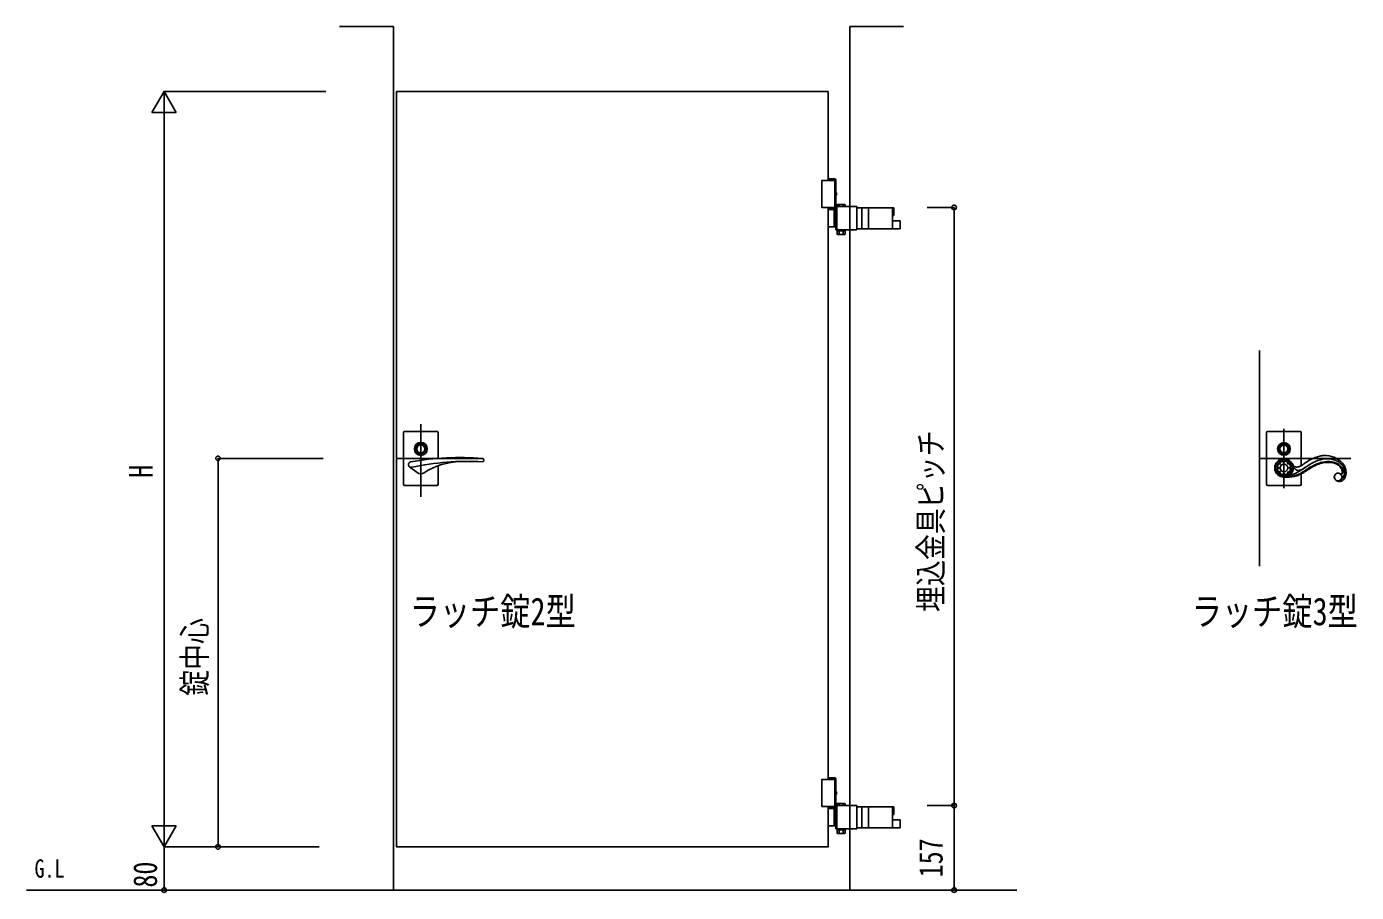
# Model space of a CAD drawing. Units: millimetres, scale not verified. Extents: x -4205 to 4205, y -2970 to 2970.
# Drawn here: x -1091 to 1374, y -132 to 1472 of the extents above; entities that cross this region are included whole.
import ezdxf
from ezdxf.enums import TextEntityAlignment as Align

# ---------------------------------------------------------------- set-up
doc = ezdxf.new("R2010")
doc.units = ezdxf.units.MM
doc.header["$LTSCALE"] = 10
for name, color, linetype in [('0-1_FRONT_V1', 7, 'Continuous'), ('0-2_USER1', 3, 'Continuous'), ('0-3_YKK_12', 2, 'Continuous'), ('0-4_YKK_13', 4, 'Continuous'), ('0-5_YKK_A1', 4, 'Continuous'), ('0-6_YKK_D', 6, 'Continuous')]:
    doc.layers.add(name, color=color, linetype=linetype)
doc.styles.add('ＭＳ ゴシック', font='')
doc.styles.get('ＭＳ ゴシック').set_extended_font_data('MS Gothic')

msp = doc.modelspace()

# ---------------------------------------------------------------- linework, layer by layer
at = {"layer": '0-1_FRONT_V1'}
msp.add_line((1195.02, 872.33), (1195.02, 472.33), dxfattribs=at)
at = {"layer": '0-3_YKK_12'}
for p, q in [((-359.98, 600.73), (-359.98, 735.51)), ((1240.02, 727.33), (1240.02, 617.33)), ((-244.72, 672.33), (-404.98, 672.33)), ((1195.02, 672.33), (1364.31, 672.33))]:
    msp.add_line(p, q, dxfattribs=at)
at = {"layer": '0-4_YKK_13'}
for p, q in [((1208.02, 624.33), (1208.02, 720.33)), ((1210.02, 722.33), (1270.02, 722.33)), ((1272.02, 658.62), (1272.02, 720.33)), ((1239.84, 664.05), (1237.4, 669.94)), ((1242.36, 670.05), (1239.84, 664.05)), ((1246.49, 661.3), (1248.97, 667.31)), ((1252.63, 663.82), (1246.49, 661.3)), ((1246.5, 648.01), (1252.63, 645.49)), ((1248.97, 641.99), (1246.5, 648.01)), ((1249.25, 654.66), (1255.51, 657.27)), ((1255.51, 652.04), (1249.25, 654.66)), ((1263.44, 641.32), (1262.85, 641.13)), ((1272.02, 624.33), (1272.03, 643.56)), ((1342.22, 660.59), (1341.8, 660.89)), ((1344.37, 643.51), (1344.15, 643.65)), ((1344.37, 643.49), (1344.15, 643.63)), ((1350.19, 656.78), (1350.49, 656.24)), ((1210.02, 622.33), (1270.02, 622.33))]:
    msp.add_line(p, q, dxfattribs=at)
for points in [[(1227.6, 663.6), (1233.21, 661.3), (1230.87, 666.97)], [(1224.83, 652.3), (1230.45, 654.66), (1224.83, 657)], [(1230.87, 642.33), (1233.2, 648.01), (1227.6, 645.7)], [(1242.36, 639.26), (1239.84, 645.26), (1237.4, 639.37)], [(1247.12, 638.93), (1247.12, 638.94), (1253.82, 641.39), (1256.23, 642.33), (1258.02, 643.06), (1259.43, 643.66), (1259.97, 643.9), (1260.73, 644.25), (1261.21, 644.47), (1261.66, 644.69), (1262.06, 644.89), (1272.62, 650.89), (1274.51, 652.05), (1274.81, 652.24), (1289.96, 662.14), (1291.92, 663.32), (1292.24, 663.5), (1294.39, 664.69)], [(1258.07, 658.71), (1257.62, 659.25), (1257.3, 659.66), (1256.9, 660.21), (1256.52, 660.76), (1255.28, 662.69)], [(1255.82, 661.69), (1256.4, 660.12), (1256.96, 658.72), (1257.51, 657.46), (1257.92, 656.62), (1258.46, 655.6), (1258.98, 654.71)], [(1263.33, 650.75), (1263.65, 650.64), (1263.75, 650.61), (1263.95, 650.55), (1264.16, 650.49), (1264.71, 650.34)], [(1264.81, 640.22), (1266.38, 640.83), (1267.97, 641.52), (1269.59, 642.3), (1271.22, 643.13), (1272.84, 644.02), (1274.84, 645.17), (1276.81, 646.36), (1277.96, 647.07), (1279.44, 648.01), (1280.52, 648.71), (1286.52, 652.6), (1291.3, 655.46), (1293.99, 656.96), (1297.39, 658.73), (1300.6, 660.24)], [(1264.81, 640.2), (1266.38, 640.81), (1267.97, 641.51), (1269.59, 642.28), (1271.22, 643.11), (1272.84, 644), (1274.84, 645.15), (1276.81, 646.34), (1277.96, 647.05), (1279.44, 648), (1280.52, 648.69), (1286.52, 652.58), (1291.3, 655.44), (1293.99, 656.95), (1297.39, 658.71), (1300.6, 660.22)], [(1299.58, 661.41), (1296.33, 659.87), (1292.95, 658.1), (1288.97, 655.83), (1285.73, 653.85), (1282.3, 651.64), (1282.05, 651.48), (1277.03, 648.25), (1275.19, 647.11), (1272.96, 645.8), (1271.35, 644.9), (1269.41, 643.87), (1267.8, 643.08), (1266.21, 642.37), (1264.96, 641.86)], [(1279.08, 663.33), (1278.22, 662.71), (1277.12, 661.91), (1276.58, 661.53), (1275.26, 660.62), (1274.75, 660.28), (1273.74, 659.63), (1272.76, 659.03), (1271.56, 658.35), (1270.38, 657.75)], [(1348.19, 648.18), (1348.27, 647.48), (1348.31, 646.83)], [(1348.19, 648.16), (1348.27, 647.46), (1348.31, 646.81)], [(1354.65, 651.64), (1354.36, 653.13), (1354.1, 654.12)], [(1239.22, 637.57), (1239.53, 637.55), (1242.37, 637.34), (1244, 637.26), (1246.34, 637.2)], [(1239.22, 637.55), (1239.53, 637.53), (1242.37, 637.32), (1244, 637.24), (1246.34, 637.18)], [(1245.17, 638.71), (1242.88, 638.8), (1240.95, 638.92), (1239.67, 639.02), (1239.35, 639.05)]]:
    msp.add_lwpolyline(points, dxfattribs=at)
for radius in [11.82, 9.32, 7.33]:
    msp.add_circle((1240.02, 689.83), radius, dxfattribs=at)
for centre, radius, start, end in [((1210.02, 720.33), 2, 90, 180), ((1270.02, 720.33), 2, 0, 90), ((1240.19, 654.65), 17.1, 89.99952, 179.99961), ((1240.58, 654.26), 15.99, 92.02188, 178.60124), ((1240.51, 654.34), 12.92, 98.62675, 130.87858), ((1239.8, 654.26), 15.99, 1.39626, 89.22804), ((1240.19, 654.65), 17.1, 0.00026, 90.00034), ((1239.88, 654.34), 12.92, 52.06723, 84.30866), ((1336.59, 584.42), 97.65, 119.21353, 126.08696), ((1329.39, 595.21), 84.72, 111.64636, 118.51979), ((1325.6, 604.1), 68.16, 101.23816, 117.25485), ((1323.93, 605.57), 73.09, 103.79639, 110.66982), ((1319.66, 615.2), 62.75, 95.23301, 102.10644), ((1321.19, 616.34), 50.1, 80.62407, 101.19513), ((1321.7, 615.14), 56.6, 92.67111, 99.54454), ((1316.45, 634.53), 43.22, 41.51125, 93.32231), ((1320.28, 629.48), 42.21, 80.20324, 91.65286), ((1317.07, 618.04), 54.05, 76.62201, 78.91376), ((1316.49, 603.64), 63.44, 73.72427, 78.30732), ((1317.26, 622.25), 49.92, 68.83918, 75.71261), ((1318.38, 628.11), 44.06, 58.28284, 67.44528), ((1240.19, 654.65), 17.1, 180.00106, 270.00115), ((1240.58, 655.05), 15.99, 181.39949, 268.60513), ((1240.51, 654.34), 12.92, 141.18186, 173.4332), ((1240.51, 654.97), 12.92, 186.54805, 218.79962), ((1240.51, 654.97), 12.92, 229.10126, 261.3756), ((1240.19, 654.65), 7, 89.99807, 179.99816), ((1240.19, 654.65), 7, 180.00184, 270.00193), ((1240.02, 654.48), 7.18, 1.39915, 88.60478), ((1240.02, 654.83), 7.18, 271.39522, 358.60085), ((1239.8, 655.04), 15.99, 271.39737, 358.60301), ((1240.19, 654.65), 17.1, 269.99991, 0), ((1239.88, 654.97), 12.92, 275.6889, 307.94698), ((1239.88, 654.34), 12.92, 7.77907, 40.01768), ((1239.88, 654.97), 12.92, 319.98744, 352.23474), ((1274.17, 673.62), 21.94, 222.79048, 225.08223), ((1232.03, 750.23), 113.36, 283.4841, 285.77585), ((1273.46, 674.4), 22.02, 227.83906, 230.13081), ((1278.63, 667.14), 23.25, 212.30567, 214.59742), ((1263.64, 663.06), 7.03, 232.26737, 268.62848), ((1276.49, 666.15), 20.93, 215.7076, 217.99935), ((1274.54, 665.27), 18.86, 219.54505, 221.8368), ((1272.83, 664.49), 17.07, 223.69988, 225.99163), ((1267.6, 659.61), 9.94, 228.10386, 234.97729), ((1266.2, 658.25), 8.03, 237.63273, 249.08235), ((1250.65, 679.62), 40.38, 288.47072, 290.76247), ((1263.27, 673.5), 17.47, 270.66301, 275.24606), ((1267.18, 662.13), 12.04, 258.1697, 276.46539), ((1262.41, 674.98), 19.03, 277.417, 286.57944), ((1255.98, 691.36), 36.59, 288.91349, 291.20524), ((1264.27, 678.19), 28.35, 278.65422, 280.94597), ((1256.95, 686.45), 31.68, 292.78429, 295.07605), ((1263.85, 676.07), 26.35, 282.70921, 285.00097), ((1262.57, 678.63), 29.17, 286.1267, 288.41846), ((1258.7, 687.87), 39.17, 289.52635, 291.81811), ((1256.08, 692.28), 44.24, 292.83713, 295.12888), ((1342.16, 565.17), 105.24, 111.57765, 113.8694), ((1337.59, 576.15), 91.87, 111.4536, 113.74535), ((1337.59, 576.13), 91.87, 111.4536, 113.74535), ((1337.82, 570.74), 98.48, 108.12536, 110.41711), ((1345.01, 548.85), 120.03, 107.69141, 109.98317), ((1345.01, 548.84), 120.03, 107.69141, 109.98317), ((1337.92, 557.84), 110.85, 103.80752, 106.09927), ((1331.06, 582.41), 83.87, 103.28473, 105.57648), ((1331.06, 582.39), 83.87, 103.28473, 105.57648), ((1324.62, 596.51), 68.74, 96.18234, 100.76539), ((1324.62, 596.49), 68.74, 96.18234, 100.76539), ((1320.77, 615.58), 49.39, 78.10874, 94.12543), ((1320.77, 615.56), 49.39, 78.10874, 94.12543), ((1317.76, 612.1), 53.47, 71.12911, 75.71217), ((1317.76, 612.09), 53.47, 71.12911, 75.71217), ((1340.7, 637.64), 7.18, 91.39636, 178.602), ((1340.81, 637.82), 7.27, 151.50564, 181.13329), ((1317.89, 617.39), 49.92, 66.25673, 70.83978), ((1341.57, 636.83), 8.43, 127.44641, 148.01747), ((1319.34, 622.42), 43.23, 64.10946, 68.69252), ((1319.34, 622.4), 43.23, 64.10946, 68.69252), ((1347.47, 627.92), 19.11, 122.95178, 125.24353), ((1340.69, 637.75), 7.18, 106.48468, 120.21921), ((1321.64, 630.24), 36.69, 56.67104, 63.54448), ((1317.98, 624.63), 41.89, 56.53705, 61.1201), ((1317.98, 624.61), 41.89, 56.53705, 61.1201), ((1340.28, 637.89), 6.94, 56.14509, 103.5842), ((1340.53, 637.81), 7, 359.99996, 90), ((1326.58, 639.96), 24.4, 44.36532, 53.52777), ((1326.58, 639.94), 24.4, 44.36532, 53.52777), ((1321.68, 635.83), 35.78, 47.12158, 56.28402), ((1331.28, 645.52), 18.62, 8.77003, 54.00976), ((1330.63, 645.3), 17.8, 9.32325, 41.20169), ((1330.63, 645.28), 17.8, 9.32325, 41.20169), ((1348.26, 650.28), 7.81, 240.14222, 244.72528), ((1348.26, 650.26), 7.81, 240.14222, 244.72528), ((1334.25, 647.42), 18.48, 305.27263, 28.49979), ((1347.13, 648.56), 5.79, 247.52643, 252.10948), ((1347.13, 648.54), 5.79, 247.52643, 252.10948), ((1346.73, 648.28), 5.4, 255.243, 259.82605), ((1346.73, 648.26), 5.4, 255.243, 259.82605), ((1346.21, 645.5), 2.71, 253.65097, 269.66766), ((1346.18, 646.32), 3.38, 263.11216, 269.98559), ((1346.18, 646.3), 3.38, 263.14038, 270.01381), ((1325.04, 640.79), 29.87, 36.21155, 45.37399), ((1346.06, 645), 2.08, 273.43737, 307.56043), ((1346.06, 645.02), 2.08, 273.44616, 307.56923), ((1345.98, 646.39), 3.61, 273.44679, 289.46348), ((1345.44, 647), 4.37, 293.49075, 309.50744), ((1345.59, 645.29), 2.59, 312.17595, 323.62557), ((1345.59, 645.27), 2.59, 312.17595, 323.62557), ((1344.12, 646.11), 4.27, 326.43962, 331.02267), ((1344.12, 646.09), 4.27, 326.43962, 331.02267), ((1339.44, 648.01), 9.3, 334.75707, 337.04883), ((1339.44, 647.99), 9.3, 334.76965, 337.0614), ((1338.36, 647.69), 10.19, 341.07731, 343.36906), ((1338.36, 647.67), 10.19, 341.07731, 343.36906), ((1337.23, 647.37), 11.2, 346.5611, 348.85285), ((1337.23, 647.36), 11.2, 346.5611, 348.85285), ((1336.04, 647.06), 12.32, 351.36858, 353.66033), ((1336.04, 647.04), 12.32, 351.36858, 353.66033), ((1344.7, 647.34), 5.12, 313.5031, 331.79879), ((1334.79, 646.75), 13.53, 355.52868, 357.82044), ((1334.8, 646.73), 13.53, 355.52746, 357.81921), ((1333.49, 646.45), 14.83, 359.18252, 1.47427), ((1333.49, 646.43), 14.83, 359.18252, 1.47427), ((1305.75, 628.45), 55.32, 34.30278, 38.88583), ((1329.05, 644.47), 24.46, 30.20932, 34.79237), ((1344, 647.37), 5.75, 334.80271, 350.8194), ((1331.24, 646.39), 18.54, 3.80512, 6.09688), ((1339.94, 647.56), 9.81, 353.51157, 0.385), ((1294.67, 625.27), 66.37, 28.88869, 31.18044), ((1311.86, 637.43), 45.5, 23.65037, 25.94213), ((1314.78, 640.93), 41.48, 18.53861, 20.83037), ((1326.17, 647.81), 29.31, 340.8777, 347.75113), ((1311.2, 644.25), 44.08, 5.07219, 9.65524), ((1326.82, 646.33), 28.38, 350.39229, 357.26573), ((1315.54, 645.72), 39.65, 358.93027, 3.51332), ((1210.02, 624.33), 2, 180, 270), ((1245.43, 705.62), 66.91, 269.78206, 281.23168), ((1245.87, 698.65), 61.45, 270.43526, 286.45195), ((1245.87, 698.63), 61.45, 270.43526, 286.45195), ((1251.42, 678.17), 40.26, 287.12233, 289.41409), ((1251.42, 678.19), 40.27, 287.12909, 289.42084), ((1270.02, 624.33), 2, 270, 0), ((1340.7, 637.99), 7.18, 181.40045, 268.60609), ((1346.59, 638.34), 13.07, 182.87809, 187.46115), ((1343.5, 638.26), 10, 189.3217, 200.77132), ((1341.73, 638.05), 8.28, 203.77878, 242.37096), ((1343.54, 642.64), 13.2, 244.62341, 256.07304), ((1343.03, 642.89), 13.33, 258.47451, 272.20903), ((1340.53, 637.81), 7, 269.99991, 0), ((1342.65, 640.27), 10.73, 274.78991, 283.95235), ((1341.06, 643.62), 14.39, 286.87049, 298.32011), ((1340.34, 643.31), 14.48, 301.40581, 321.97686), ((1336.95, 645.07), 18.25, 324.16639, 337.90091)]:
    msp.add_arc(centre, radius, start, end, dxfattribs=at)
at = {"layer": '0-5_YKK_A1'}
for p, q in [((-410.98, 1472.33), (-510.98, 1472.33)), ((-410.98, -127.67), (-410.98, 1472.33)), ((435.02, -127.67), (435.02, 1472.33)), ((535.02, 1472.33), (435.02, 1472.33)), ((395.02, 1187.33), (395.02, 1352.33)), ((408.37, 1190.33), (395.02, 1190.33)), ((409.52, 1188.33), (395.02, 1188.33)), ((407.52, 1187.33), (407.52, 1137.33)), ((409.52, 1188.33), (408.37, 1190.33)), ((409.52, 1188.33), (409.52, 1165.45)), ((408.75, 1162.75), (409.34, 1162.75)), ((408.75, 1161.91), (409.34, 1161.91)), ((409.52, 1159.21), (409.52, 1138.88)), ((409.76, 1164.43), (410.36, 1164.43)), ((409.76, 1160.23), (410.36, 1160.23)), ((409.23, 1137.33), (383.52, 1137.33)), ((395.02, 77.33), (395.02, 1137.33)), ((409.52, 1134.33), (395.02, 1134.33)), ((409.23, 1138.88), (435.02, 1138.88)), ((409.23, 1095.78), (409.23, 1138.88)), ((411.03, 1137.38), (409.23, 1137.38)), ((409.52, 1134.33), (409.52, 1133.33)), ((411.03, 1097.28), (411.03, 1137.38)), ((412.73, 1142.88), (411.73, 1142.3)), ((411.73, 1138.88), (411.73, 1142.3)), ((412.73, 1142.88), (425.73, 1142.88)), ((415.48, 1138.88), (415.48, 1142.3)), ((422.99, 1138.88), (422.99, 1142.3)), ((425.73, 1142.88), (426.74, 1142.3)), ((426.74, 1138.88), (426.74, 1142.3)), ((435.02, 1138.88), (448.51, 1138.88)), ((448.51, 1095.78), (448.51, 1138.88)), ((448.51, 1136.83), (517.03, 1136.83)), ((457.68, 1097.83), (457.68, 1136.83)), ((469.99, 1097.83), (469.99, 1136.83)), ((517.03, 1122.33), (517.03, 1136.83)), ((409.52, 1133.33), (395.02, 1133.33)), ((406.13, 1133.33), (406.13, 1101.33)), ((411.03, 1117.83), (409.23, 1117.83)), ((411.03, 1116.83), (409.23, 1116.83)), ((517.03, 1122.33), (514.43, 1122.33)), ((528.57, 1112.33), (514.43, 1112.33)), ((528.57, 1097.83), (528.57, 1112.33)), ((409.23, 1101.33), (395.02, 1101.33)), ((411.03, 1097.28), (409.23, 1097.28)), ((435.02, 1095.78), (409.23, 1095.78)), ((411.73, 1093.78), (411.73, 1087.86)), ((411.73, 1093.78), (426.74, 1093.78)), ((412.73, 1087.28), (411.73, 1087.86)), ((412.73, 1087.28), (425.73, 1087.28)), ((415.13, 1093.78), (415.13, 1095.78)), ((415.48, 1093.78), (415.48, 1087.86)), ((422.99, 1093.78), (422.99, 1087.86)), ((423.33, 1093.78), (423.33, 1095.78)), ((425.73, 1087.28), (426.74, 1087.86)), ((426.74, 1093.78), (426.74, 1087.86)), ((435.02, 1095.78), (448.51, 1095.78)), ((448.51, 1097.83), (528.57, 1097.83)), ((-391.98, 624.33), (-391.98, 720.33)), ((-389.98, 722.33), (-329.98, 722.33)), ((-327.98, 671.94), (-327.98, 720.33)), ((-380.95, 656.66), (-366.52, 645.99)), ((-327.98, 624.33), (-327.98, 658.62)), ((-389.98, 622.33), (-329.98, 622.33)), ((408.37, 80.33), (395.02, 80.33)), ((409.52, 78.33), (395.02, 78.33)), ((407.52, 77.33), (407.52, 27.33)), ((409.52, 78.33), (408.37, 80.33)), ((409.52, 78.33), (409.52, 55.45)), ((408.75, 52.75), (409.34, 52.75)), ((408.75, 51.91), (409.34, 51.91)), ((409.76, 54.43), (410.36, 54.43)), ((409.76, 50.23), (410.36, 50.23)), ((409.23, 27.33), (383.52, 27.33)), ((409.23, 28.88), (435.02, 28.88)), ((409.23, -14.22), (409.23, 28.88)), ((411.03, 27.38), (409.23, 27.38)), ((409.52, 49.21), (409.52, 28.88)), ((411.03, -12.72), (411.03, 27.38)), ((412.73, 32.88), (411.73, 32.3)), ((411.73, 28.88), (411.73, 32.3)), ((412.73, 32.88), (425.73, 32.88)), ((415.48, 28.88), (415.48, 32.3)), ((422.99, 28.88), (422.99, 32.3)), ((425.73, 32.88), (426.74, 32.3)), ((426.74, 28.88), (426.74, 32.3)), ((435.02, 28.88), (448.51, 28.88)), ((448.51, -14.22), (448.51, 28.88)), ((448.51, 26.83), (517.03, 26.83)), ((457.68, -12.17), (457.68, 26.83)), ((469.99, -12.17), (469.99, 26.83)), ((517.03, 12.33), (517.03, 26.83)), ((409.52, 24.33), (395.02, 24.33)), ((409.52, 23.33), (395.02, 23.33)), ((406.13, 23.33), (406.13, -8.67)), ((411.03, 7.83), (409.23, 7.83)), ((411.03, 6.83), (409.23, 6.83)), ((409.52, 24.33), (409.52, 23.33)), ((517.03, 12.33), (514.43, 12.33)), ((528.57, 2.33), (514.43, 2.33)), ((528.57, -12.17), (528.57, 2.33)), ((409.23, -8.67), (395.02, -8.67)), ((411.03, -12.72), (409.23, -12.72)), ((435.02, -14.22), (409.23, -14.22)), ((411.73, -16.22), (411.73, -22.14)), ((411.73, -16.22), (426.74, -16.22)), ((412.73, -22.72), (411.73, -22.14)), ((412.73, -22.72), (425.73, -22.72)), ((415.13, -16.22), (415.13, -14.22)), ((415.48, -16.22), (415.48, -22.14)), ((422.99, -16.22), (422.99, -22.14)), ((423.33, -16.22), (423.33, -14.22)), ((425.73, -22.72), (426.74, -22.14)), ((426.74, -16.22), (426.74, -22.14)), ((435.02, -14.22), (448.51, -14.22)), ((448.51, -12.17), (528.57, -12.17)), ((-1090.88, -127.67), (744.74, -127.67))]:
    msp.add_line(p, q, dxfattribs=at)
for points in [[(395.02, 1352.33), (-404.98, 1352.33), (-404.98, -47.67), (395.02, -47.67), (395.02, 27.33)], [(409.52, 1187.33), (383.52, 1187.33), (383.52, 1137.33)], [(409.34, 1162.75), (409.46, 1162.77), (409.56, 1162.81), (409.66, 1162.89), (409.75, 1163), (409.82, 1163.12), (409.86, 1163.27), (409.88, 1163.43), (409.88, 1163.59)], [(409.88, 1161.07), (409.88, 1161.23), (409.86, 1161.39), (409.82, 1161.54), (409.75, 1161.66), (409.66, 1161.77), (409.56, 1161.85), (409.46, 1161.89), (409.34, 1161.91)], [(410.47, 1163.59), (410.5, 1163.43), (410.55, 1163.27), (410.61, 1163.12), (410.69, 1163), (410.79, 1162.89), (410.85, 1162.84)], [(410.85, 1161.82), (410.79, 1161.77), (410.69, 1161.66), (410.61, 1161.54), (410.55, 1161.39), (410.5, 1161.23), (410.47, 1161.07)], [(514.43, 1097.83), (514.43, 1122.33), (514.43, 1136.83)], [(409.52, 77.33), (383.52, 77.33), (383.52, 27.33)], [(409.34, 52.75), (409.46, 52.77), (409.56, 52.81), (409.66, 52.89), (409.75, 53), (409.82, 53.12), (409.86, 53.27), (409.88, 53.43), (409.88, 53.59)], [(409.88, 51.07), (409.88, 51.23), (409.86, 51.39), (409.82, 51.54), (409.75, 51.66), (409.66, 51.77), (409.56, 51.85), (409.46, 51.89), (409.34, 51.91)], [(410.47, 53.59), (410.5, 53.43), (410.55, 53.27), (410.61, 53.12), (410.69, 53), (410.79, 52.89), (410.85, 52.84)], [(410.85, 51.82), (410.79, 51.77), (410.69, 51.66), (410.61, 51.54), (410.55, 51.39), (410.5, 51.23), (410.47, 51.07)], [(514.43, -12.17), (514.43, 12.33), (514.43, 26.83)]]:
    msp.add_lwpolyline(points, dxfattribs=at)
for points in [[(411.53, 1095.78), (426.93, 1095.78), (426.93, 1093.78), (411.53, 1093.78)], [(411.53, -14.22), (426.93, -14.22), (426.93, -16.22), (411.53, -16.22)]]:
    msp.add_lwpolyline(points, close=True, dxfattribs=at)
for radius in [12, 9.5, 7.5]:
    msp.add_circle((-359.98, 689.83), radius, dxfattribs=at)
for centre, radius, start, end in [((413.6, 1139.56), 3.32, 55.61575, 124.38425), ((419.23, 1130.46), 12.42, 72.41205, 107.58795), ((424.86, 1139.56), 3.32, 55.61575, 124.38425), ((413.6, 1090.6), 3.32, 235.61575, 304.38425), ((419.23, 1099.7), 12.42, 252.41205, 287.58795), ((424.86, 1090.6), 3.32, 235.61575, 304.38425), ((-389.98, 720.33), 2, 90, 180), ((-329.98, 720.33), 2, 0, 90), ((-288.54, 173.83), 500, 85.08758, 100.40982), ((-272.94, 166.73), 500, 86.92754, 102.00514), ((-283.17, 536.59), 130, 91.58476, 123.00632), ((-245.98, 669), 3, 266.92754, 85.08758), ((-377.98, 660.68), 5, 100.40982, 282.00514), ((-359.98, 654.83), 11, 233.50702, 303.00632), ((-389.98, 624.33), 2, 180, 270), ((-329.98, 624.33), 2, 270, 0), ((413.6, 29.56), 3.32, 55.61575, 124.38425), ((419.23, 20.46), 12.42, 72.41205, 107.58795), ((424.86, 29.56), 3.32, 55.61575, 124.38425), ((413.6, -19.4), 3.32, 235.61575, 304.38425), ((419.23, -10.3), 12.42, 252.41205, 287.58795), ((424.86, -19.4), 3.32, 235.61575, 304.38425)]:
    msp.add_arc(centre, radius, start, end, dxfattribs=at)
for centre, major_axis, start_param, end_param in [((408.4, 1162.33), (0, -3.5), 5.9199337, 9.7880296), ((402.39, 1162.33), (0, 9), 4.6657054, 4.7590726), ((403.58, 1162.33), (0, 9), 4.8528504, 4.9478932), ((403.58, 1162.33), (0, 9), 4.4768847, 4.5719276), ((404.17, 1162.33), (0, 9), 4.8528504, 4.9478932), ((404.17, 1162.33), (0, 9), 4.4768847, 4.5719276), ((408.4, 52.33), (0, -3.5), 5.9199337, 9.7880296), ((402.39, 52.33), (0, 9), 4.6657054, 4.7590726), ((403.58, 52.33), (0, 9), 4.8528504, 4.9478932), ((403.58, 52.33), (0, 9), 4.4768847, 4.5719276), ((404.17, 52.33), (0, 9), 4.8528504, 4.9478932), ((404.17, 52.33), (0, 9), 4.4768847, 4.5719276)]:
    msp.add_ellipse(centre, major_axis=major_axis, ratio=0.707107, start_param=start_param, end_param=end_param, dxfattribs=at)
at = {"layer": '0-6_YKK_D'}
for p, q in [((-835.98, 1352.33), (-858.48, 1313.36)), ((-535.98, 1352.33), (-836.98, 1352.33)), ((-835.98, 1352.33), (-813.48, 1313.36)), ((-835.98, 1352.33), (-835.98, 1274.39)), ((-858.48, 1313.36), (-813.48, 1313.36)), ((-835.98, 1307.33), (-835.98, -2.67)), ((578.57, 1137.28), (629.57, 1137.28)), ((628.57, 1137.28), (628.57, 28.88)), ((-541.06, 672.33), (-736.98, 672.33)), ((-735.98, 672.33), (-735.98, -47.67)), ((-835.98, -47.67), (-835.98, 30.27)), ((578.57, 28.88), (629.57, 28.88)), ((578.57, 28.88), (629.57, 28.88)), ((628.57, 28.88), (628.57, -127.67)), ((-835.98, -47.67), (-858.48, -8.7)), ((-813.48, -8.7), (-858.48, -8.7)), ((-835.98, -47.67), (-813.48, -8.7)), ((-548.47, -47.67), (-836.98, -47.67)), ((-548.47, -47.67), (-836.98, -47.67)), ((-835.98, -47.67), (-835.98, -127.67)), ((-548.47, -47.67), (-736.98, -47.67)), ((-805.98, -127.67), (-836.98, -127.67)), ((579, -127.67), (629.57, -127.67))]:
    msp.add_line(p, q, dxfattribs=at)
for centre in [(628.57, 1137.28), (-735.98, 672.33), (628.57, 28.88), (628.57, 28.88), (-735.98, -47.67), (-835.98, -127.67), (628.57, -127.67)]:
    msp.add_circle(centre, 4.25, dxfattribs=at)

# ---------------------------------------------------------------- texts
at = {"layer": '0-2_USER1', "style": 'ＭＳ ゴシック', "width": 0.8}
for s, height, p in [('ラッチ錠2型', 51.32, (-380.75, 347.62)), ('ラッチ錠3型', 51.32, (1069.2, 347.62)), ('G.L', 33.99, (-1076.18, -114.84))]:
    msp.add_text(s, height=height, dxfattribs=at).set_placement(p, align=Align.BOTTOM_LEFT)
at = {"layer": '0-6_YKK_D', "style": 'ＭＳ ゴシック', "width": 0.8}
for s, p in [('埋込金具ピッチ', (620.57, 387.88)), ('H', (-843.98, 636.33)), ('錠中心', (-743.98, 232.33)), ('157', (620.57, -103.8)), ('80', (-835.98, -122.87))]:
    msp.add_text(s, height=43.99, rotation=90, dxfattribs=at).set_placement(p, align=Align.BOTTOM_LEFT)

doc.saveas('drawing.dxf')
